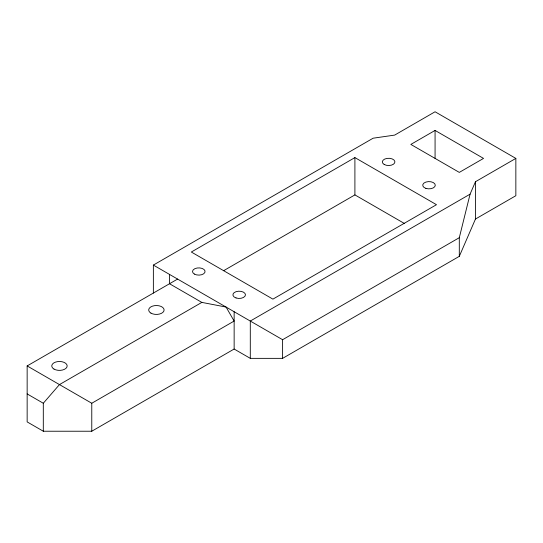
<?xml version="1.0" encoding="UTF-8"?>
<svg xmlns="http://www.w3.org/2000/svg" width="543" height="543" viewBox="0 0 543 543"><rect width="100%" height="100%" fill="white"/><g stroke="black" fill="none" stroke-linecap="round" stroke-linejoin="round"><path stroke-width="0.81" d="M459.303 256.344L459.303 237.691L470.075 194.163L475.464 181.729L515.85 158.407L515.85 195.718L475.464 219.033L459.303 256.344L282.604 358.36L250.296 358.36L234.142 349.034L91.774 431.23L43.304 431.23L27.15 421.904L27.15 365.934L177.595 279.075M43.304 431.23L43.304 403.245L59.458 384.593L201.833 302.397L226.064 307.06L234.142 321.049L91.774 403.245L27.15 365.934M153.364 293.071L153.364 265.086L373.143 138.2L394.686 135.092L435.072 111.77L515.85 158.407M354.905 157.592L191.326 252.027L272.912 299.132L436.484 204.691L354.905 157.592L354.905 194.903L223.601 270.706M435.072 130.429L410.841 144.418L459.303 172.396L483.541 158.407L435.072 130.429L435.072 158.407M470.075 194.163L250.296 321.049L250.296 358.36M153.364 265.086L282.604 339.708L459.303 237.691M354.905 194.903L404.433 223.499M201.833 302.397L169.518 283.745L169.518 274.412M27.15 393.919L43.304 403.245M475.464 181.729L475.464 219.033M282.604 339.708L282.604 358.36M234.142 311.723L234.142 349.034M91.774 403.245L91.774 431.23M194.36 274.066A6.285 3.625 0 0 0 204.867 272.437A6.285 3.625 0 0 0 197.177 267.998A6.285 3.625 0 0 0 194.36 274.066M236.049 297.958A6.285 3.625 0 0 0 245.47 294.815A6.285 3.625 0 0 0 236.049 291.679A6.285 3.625 0 0 0 236.049 297.958M425.875 188.367A6.285 3.625 0 0 0 435.296 185.224A6.285 3.625 0 0 0 425.875 182.081A6.285 3.625 0 0 0 425.875 188.367M384.186 164.468A6.285 3.625 0 0 0 394.693 162.846A6.285 3.625 0 0 0 387.003 158.4A6.285 3.625 0 0 0 384.186 164.468M150.94 313.121A7.711 4.453 0 0 0 163.843 311.125A7.711 4.453 0 0 0 154.395 305.675A7.711 4.453 0 0 0 150.94 313.121M54.008 369.084A7.711 4.453 0 0 0 66.911 367.088A7.711 4.453 0 0 0 57.463 361.638A7.711 4.453 0 0 0 54.008 369.084"/></g></svg>
